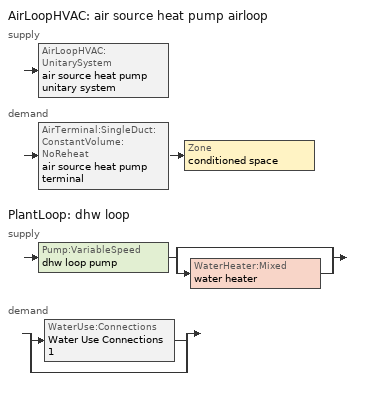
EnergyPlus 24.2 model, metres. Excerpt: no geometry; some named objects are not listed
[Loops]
AirLoopHVAC 'air source heat pump airloop'
 supply: AirLoopHVAC:UnitarySystem 'air source heat pump unitary system'
 demand: AirTerminal:SingleDuct:ConstantVolume:NoReheat 'air source heat pump terminal' > Zone 'conditioned space'
PlantLoop 'dhw loop'
 supply: Pump:VariableSpeed 'dhw loop pump' > split
  | bypass
  | WaterHeater:Mixed 'water heater'
 demand: split
  | WaterUse:Connections 'Water Use Connections 1'
  | bypass
[ZoneControl:Thermostat]
conditioned space Thermostat: Zone or ZoneList=conditioned space; Control Type Schedule=conditioned space Thermostat Schedule; Control 1=conditioned space temperature setpoint; Temperature Difference Between Cutout And Setpoint {deltaC}=0
[ThermostatSetpoint:DualSetpoint]
conditioned space temperature setpoint: Heating Setpoint Temperature Schedule=heating setpoint; Cooling Setpoint Temperature Schedule=cooling setpoint
[AirLoopHVAC:UnitarySystem] Control Type=Load; Controlling Zone or Thermostat Location=conditioned space; Dehumidification Control Type=None; Availability Schedule=Always On Discrete; Fan Placement=BlowThrough; DX Heating Coil Sizing Ratio=1; Use DOAS DX Cooling Coil=No; Minimum Supply Air Temperature {C}=2; Latent Load Control=SensibleOnlyLoadControl; Heating Supply Air Flow Rate Method=SupplyAirFlowRate; No Load Supply Air Flow Rate Method=SupplyAirFlowRate; No Load Supply Air Flow Rate {m3/s}=0; No Load Supply Air Flow Rate Control Set To Low Speed=Yes; Maximum Supply Air Temperature {C}=48.8889; Maximum Outdoor Dry-Bulb Temperature for Supplemental Heater Operation {C}=21; Ancillary On-Cycle Electric Power {W}=0; Ancillary Off-Cycle Electric Power {W}=0
Name | Supply Fan | Supply Air Fan Operating Mode Schedule | Heating Coil | Cooling Supply Air Flow Rate Method | Heating Supply Air Flow Rate {m3/s} | Cooling Coil | Cooling Supply Air Flow Rate {m3/s} | Design Specification Multispeed Object
unit heater unitary system | unit heater supply fan | unit heater auto fan schedule | unit heater htg coil | None | 0.00141584
air source heat pump unitary system | air source heat pump supply fan | air source heat pump auto fan schedule | air source heat pump htg coil | SupplyAirFlowRate | 0.345466 | air source heat pump clg coil | 0.440327 | Unitary System Performance Multispeed 1
[Fan:SystemModel] Availability Schedule=Always On Discrete; Speed Control Method=Discrete; Electric Power Minimum Flow Rate Fraction=0.2; Design Pressure Rise {Pa}=500; Motor Efficiency=1; Motor In Air Stream Fraction=1; Design Electric Power Consumption {W}=Autosize; Design Power Sizing Method=PowerPerFlow; Electric Power Per Unit Flow Rate Per Unit Pressure {W/((m3/s)-Pa)}=1.66667; Fan Total Efficiency=0.7; Motor Loss Radiative Fraction=0
Name | Design Maximum Air Flow Rate {m3/s} | Electric Power Per Unit Flow Rate {W/(m3/s)} | Number of Speeds | Speed Flow Fraction 1 | Speed Electric Power Fraction 1 | Speed Flow Fraction 2 | Speed Electric Power Fraction 2 | Speed Flow Fraction 3 | Speed Electric Power Fraction 3 | Speed Flow Fraction 4 | Speed Electric Power Fraction 4
unit heater supply fan | 0.00141584 | 1e-06 | 1 | 1 | 1
air source heat pump supply fan | 0.440327 | 1059.44 | 4 | 0.62765 | 0.24726 | 0.78457 | 0.48293 | 0.86 | 0.63606 | 1 | 1
[Coil:Heating:Fuel]
unit heater htg coil: Availability Schedule=Always On Discrete; Fuel Type=OtherFuel1; Burner Efficiency=0.3; Nominal Capacity {W}=0.293071; On Cycle Parasitic Electric Load {W}=0; Off Cycle Parasitic Fuel Load {W}=0
[ZoneHVAC:Baseboard:Convective:Electric]
electric baseboard: Availability Schedule=Always On Discrete; Heating Design Capacity {W}=13330.6; Efficiency=1
[AirTerminal:SingleDuct:ConstantVolume:NoReheat]
air source heat pump terminal: Availability Schedule=Always On Discrete; Maximum Air Flow Rate {m3/s}=0.440327
[Zone equipment]
conditioned space: unit heater unitary system, electric baseboard, air source heat pump terminal
[AirLoopHVAC]
air source heat pump airloop: Design Supply Air Flow Rate {m3/s}=0.440327; Design Return Air Flow Fraction of Supply Air Flow=1
[Sizing:System]
air source heat pump airloop: Type of Load to Size On=Sensible; Design Outdoor Air Flow Rate {m3/s}=Autosize; Central Heating Maximum System Air Flow Ratio=0.3; Preheat Design Temperature {C}=7; Preheat Design Humidity Ratio {kgWater/kgDryAir}=0.008; Precool Design Temperature {C}=12.8; Precool Design Humidity Ratio {kgWater/kgDryAir}=0.008; Central Cooling Design Supply Air Temperature {C}=12.8; Central Heating Design Supply Air Temperature {C}=16.7; Type of Zone Sum to Use=NonCoincident; 100% Outdoor Air in Cooling=Yes; 100% Outdoor Air in Heating=Yes; Central Cooling Design Supply Air Humidity Ratio {kgWater/kgDryAir}=0.0085; Central Heating Design Supply Air Humidity Ratio {kgWater/kgDryAir}=0.008; Cooling Supply Air Flow Rate Method=DesignDay; Cooling Supply Air Flow Rate {m3/s}=0; Cooling Supply Air Flow Rate Per Floor Area {m3/s-m2}=0.00996765; Cooling Fraction of Autosized Cooling Supply Air Flow Rate=1; Cooling Supply Air Flow Rate Per Unit Cooling Capacity {m3/s-W}=3.94755e-05; Heating Supply Air Flow Rate Method=DesignDay; Heating Supply Air Flow Rate {m3/s}=0; Heating Supply Air Flow Rate Per Floor Area {m3/s-m2}=0.00996765; Heating Fraction of Autosized Heating Supply Air Flow Rate=1; Heating Fraction of Autosized Cooling Supply Air Flow Rate=1; Heating Supply Air Flow Rate Per Unit Heating Capacity {m3/s-W}=3.15882e-05; System Outdoor Air Method=ZoneSum; Zone Maximum Outdoor Air Fraction=1; Cooling Design Capacity Method=CoolingDesignCapacity; Cooling Design Capacity {W}=Autosize; Cooling Design Capacity Per Floor Area {W/m2}=234.7; Fraction of Autosized Cooling Design Capacity=1; Heating Design Capacity Method=HeatingDesignCapacity; Heating Design Capacity {W}=Autosize; Heating Design Capacity Per Floor Area {W/m2}=157; Fraction of Autosized Heating Design Capacity=1; Central Cooling Capacity Control Method=OnOff; Occupant Diversity=Autosize
[AvailabilityManager:Scheduled]
air source heat pump airloop Availability Manager: Schedule=Always On Discrete
[Coil:Heating:DX:MultiSpeed]
air source heat pump htg coil: Availability Schedule=Always On Discrete; Minimum Outdoor Dry-Bulb Temperature for Compressor Operation {C}=-17.7778; Crankcase Heater Capacity {W}=50; Maximum Outdoor Dry-Bulb Temperature for Crankcase Heater Operation {C}=10; Defrost Energy Input Ratio Function of Temperature Curve=Defrosteir; Maximum Outdoor Dry-Bulb Temperature for Defrost Operation {C}=4.44444; Defrost Strategy=ReverseCycle; Defrost Control=Timed; Defrost Time Period Fraction=0.058333; Resistive Defrost Heater Capacity {W}=AutoSize; Apply Part Load Fraction to Speeds Greater than 1=No; Fuel Type=Electricity; Region number for Calculating HSPF=4; Number of Speeds=2; Speed Gross Rated Heating Capacity 1 {W}=5828.32; Speed Gross Rated Heating COP 1 {W/W}=3.55834; Speed Rated Air Flow Rate 1 {m3/s}=0.31005; Speed Rated Supply Air Fan Power Per Volume Flow Rate 2017 1 {W/(m3/s)}=773.3; Speed Rated Supply Air Fan Power Per Volume Flow Rate 2023 1 {W/(m3/s)}=934.4; Speed Heating Capacity Function of Temperature Curve Name 1=Heat-CAP-fT1; Speed Heating Capacity Function of Flow Fraction Curve Name 1=Heat-CAP-fFF1; Speed Energy Input Ratio Function of Temperature Curve Name 1=Heat-EIR-fT1; Speed Energy Input Ratio Function of Flow Fraction Curve Name 1=Heat-EIR-fFF1; Speed Part Load Fraction Correlation Curve Name 1=Heat-PLF-fPLR1; Speed Rated Waste Heat Fraction of Power Input 1=0.2; Speed Waste Heat Function of Temperature Curve Name 1=ConstantBiquadratic 1; Speed Gross Rated Heating Capacity 2 {W}=8052.18; Speed Gross Rated Heating COP 2 {W/W}=3.09575; Speed Rated Air Flow Rate 2 {m3/s}=0.387563; Speed Rated Supply Air Fan Power Per Volume Flow Rate 2017 2 {W/(m3/s)}=773.3; Speed Rated Supply Air Fan Power Per Volume Flow Rate 2023 2 {W/(m3/s)}=934.4; Speed Heating Capacity Function of Temperature Curve Name 2=Heat-CAP-fT2; Speed Heating Capacity Function of Flow Fraction Curve Name 2=Heat-CAP-fFF2; Speed Energy Input Ratio Function of Temperature Curve Name 2=Heat-EIR-fT2; Speed Energy Input Ratio Function of Flow Fraction Curve Name 2=Heat-EIR-fFF2; Speed Part Load Fraction Correlation Curve Name 2=Heat-PLF-fPLR2; Speed Rated Waste Heat Fraction of Power Input 2=0.2; Speed Waste Heat Function of Temperature Curve Name 2=ConstantBiquadratic 1
[Coil:Cooling:DX:MultiSpeed]
air source heat pump clg coil: Availability Schedule=Always On Discrete; Condenser Type=AirCooled; Minimum Outdoor Dry-Bulb Temperature for Compressor Operation {C}=-25; Apply Part Load Fraction to Speeds Greater than 1=No; Apply Latent Degradation to Speeds Greater than 1=No; Crankcase Heater Capacity {W}=50; Maximum Outdoor Dry-Bulb Temperature for Crankcase Heater Operation {C}=10; Basin Heater Capacity {W/K}=0; Basin Heater Setpoint Temperature {C}=2; Fuel Type=Electricity; Number of Speeds=2; Speed Gross Rated Total Cooling Capacity 1 {W}=5991.68; Speed Gross Rated Sensible Heat Ratio 1=0.816259; Speed Gross Rated Cooling COP 1 {W/W}=4.57365; Speed Rated Air Flow Rate 1 {m3/s}=0.325639; Speed Rated Evaporator Fan Power Per Volume Flow Rate 2017 1 {W/(m3/s)}=773.3; Speed Rated Evaporator Fan Power Per Volume Flow Rate 2023 1 {W/(m3/s)}=934.4; Speed Total Cooling Capacity Function of Temperature Curve Name 1=Cool-CAP-fT1; Speed Total Cooling Capacity Function of Flow Fraction Curve Name 1=Cool-CAP-fFF1; Speed Energy Input Ratio Function of Temperature Curve Name 1=Cool-EIR-fT1; Speed Energy Input Ratio Function of Flow Fraction Curve Name 1=Cool-EIR-fFF1; Speed Part Load Fraction Correlation Curve Name 1=Cool-PLF-fPLR1; Speed Nominal Time for Condensate Removal to Begin 1 {s}=1000; Speed Ratio of Initial Moisture Evaporation Rate and Steady State Latent Capacity 1=1.5; Speed Maximum Cycling Rate 1 {cycles/hr}=3; Speed Latent Capacity Time Constant 1 {s}=45; Speed Rated Waste Heat Fraction of Power Input 1=0.2; Speed Waste Heat Function of Temperature Curve Name 1=ConstantBiquadratic; Speed Evaporative Condenser Effectiveness 1=0.9; Speed Evaporative Condenser Air Flow Rate 1 {m3/s}=AutoSize; Speed Rated Evaporative Condenser Pump Power Consumption 1 {W}=AutoSize; Speed Gross Rated Total Cooling Capacity 2 {W}=8337.85; Speed Gross Rated Sensible Heat Ratio 2=0.743656; Speed Gross Rated Cooling COP 2 {W/W}=4.16202; Speed Rated Air Flow Rate 2 {m3/s}=0.37865; Speed Rated Evaporator Fan Power Per Volume Flow Rate 2017 2 {W/(m3/s)}=773.3; Speed Rated Evaporator Fan Power Per Volume Flow Rate 2023 2 {W/(m3/s)}=934.4; Speed Total Cooling Capacity Function of Temperature Curve Name 2=Cool-CAP-fT2; Speed Total Cooling Capacity Function of Flow Fraction Curve Name 2=Cool-CAP-fFF2; Speed Energy Input Ratio Function of Temperature Curve Name 2=Cool-EIR-fT2; Speed Energy Input Ratio Function of Flow Fraction Curve Name 2=Cool-EIR-fFF2; Speed Part Load Fraction Correlation Curve Name 2=Cool-PLF-fPLR2; Speed Nominal Time for Condensate Removal to Begin 2 {s}=1000; Speed Ratio of Initial Moisture Evaporation Rate and Steady State Latent Capacity 2=1.5; Speed Maximum Cycling Rate 2 {cycles/hr}=3; Speed Latent Capacity Time Constant 2 {s}=45; Speed Rated Waste Heat Fraction of Power Input 2=0.2; Speed Waste Heat Function of Temperature Curve Name 2=ConstantBiquadratic; Speed Evaporative Condenser Effectiveness 2=0.9; Speed Evaporative Condenser Air Flow Rate 2 {m3/s}=AutoSize; Speed Rated Evaporative Condenser Pump Power Consumption 2 {W}=AutoSize
[UnitarySystemPerformance:Multispeed]
Unitary System Performance Multispeed 1: Number of Speeds for Heating=2; Number of Speeds for Cooling=2; Single Mode Operation=No; No Load Supply Air Flow Rate Ratio=1; Heating Speed Supply Air Flow Ratio 1=0.8; Cooling Speed Supply Air Flow Ratio 1=0.86; Heating Speed Supply Air Flow Ratio 2=1; Cooling Speed Supply Air Flow Ratio 2=1
[PlantLoop]
dhw loop: Fluid Type=Water; Plant Equipment Operation Scheme=dhw loop Operation Schemes; Maximum Loop Temperature {C}=100; Minimum Loop Temperature {C}=0; Maximum Loop Flow Rate {m3/s}=0.01; Minimum Loop Flow Rate {m3/s}=0; Plant Loop Volume {m3}=0.003; Load Distribution Scheme=Optimal; Plant Loop Demand Calculation Scheme=SingleSetpoint; Common Pipe Simulation=None
[Sizing:Plant]
dhw loop: Loop Type=Heating; Design Loop Exit Temperature {C}=56; Loop Design Temperature Difference {deltaC}=5.55556; Sizing Option=NonCoincident; Zone Timesteps in Averaging Window=1; Coincident Sizing Factor Mode=None
[Pump:VariableSpeed]
dhw loop pump: Design Maximum Flow Rate {m3/s}=0.01; Design Pump Head {Pa}=1; Design Power Consumption {W}=0; Motor Efficiency=0.85; Fraction of Motor Inefficiencies to Fluid Stream=0; Coefficient 1 of the Part Load Performance Curve=0; Coefficient 2 of the Part Load Performance Curve=1; Coefficient 3 of the Part Load Performance Curve=0; Coefficient 4 of the Part Load Performance Curve=0; Design Minimum Flow Rate {m3/s}=0; Pump Control Type=Intermittent; Skin Loss Radiative Fraction=0.5; Design Power Sizing Method=PowerPerFlowPerPressure; Design Electric Power per Unit Flow Rate {W/(m3/s)}=348701.1; Design Shaft Power per Unit Flow Rate per Unit Head {W/((m3/s)-Pa)}=1.28205; Design Minimum Flow Rate Fraction=0
[WaterHeater:Mixed]
water heater: Tank Volume {m3}=0.170344; Setpoint Temperature Schedule=water heater setpoint; Deadband Temperature Difference {deltaC}=2; Maximum Temperature Limit {C}=99; Heater Control Type=Cycle; Heater Maximum Capacity {W}=5500.06; Heater Minimum Capacity {W}=0; Heater Ignition Minimum Flow Rate {m3/s}=0; Heater Ignition Delay {s}=0; Heater Fuel Type=Electricity; Heater Thermal Efficiency=1; Off Cycle Parasitic Fuel Consumption Rate {W}=0; Off Cycle Parasitic Fuel Type=Electricity; Off Cycle Parasitic Heat Fraction to Tank=0; On Cycle Parasitic Fuel Consumption Rate {W}=0; On Cycle Parasitic Fuel Type=Electricity; On Cycle Parasitic Heat Fraction to Tank=0; Ambient Temperature Indicator=Zone; Ambient Temperature Zone=conditioned space; Off Cycle Loss Coefficient to Ambient Temperature {W/K}=2.93714; Off Cycle Loss Fraction to Zone=1; On Cycle Loss Coefficient to Ambient Temperature {W/K}=2.93714; On Cycle Loss Fraction to Zone=1; Use Side Effectiveness=1; Source Side Effectiveness=1; Use Side Design Flow Rate {m3/s}=Autosize; Source Side Design Flow Rate {m3/s}=Autosize; Indirect Water Heating Recovery Time {hr}=1.5; Source Side Flow Control Mode=IndirectHeatPrimarySetpoint
[WaterHeater:Sizing]
water heater: Design Mode=PeakDraw; Time Storage Can Meet Peak Draw {hr}=0.538503; Time for Tank Recovery {hr}=0; Nominal Tank Volume for Autosizing Plant Connections {m3}=1
[SetpointManager:Scheduled]
Setpoint Manager Scheduled 1: Control Variable=Temperature; Schedule=dhw temp
[WaterUse:Connections]
Water Use Connections 1: Drain Water Heat Exchanger Type=None; Drain Water Heat Exchanger Destination=Plant; Water Use Equipment Name 1=dhw fixtures; Water Use Equipment Name 2=dhw distribution waste; Water Use Equipment Name 3=clothes washer; Water Use Equipment Name 4=dishwasher
[WaterUse:Equipment]
Name | Peak Flow Rate {m3/s} | Flow Rate Fraction Schedule | Target Temperature Schedule
dhw fixtures | 4.42001e-06 | dhw fixtures schedule | mixed water temperature schedule
dhw distribution waste | 1.33996e-06 | dhw fixtures schedule | mixed water temperature schedule
clothes washer | 9.69919e-07 | clothes washer schedule
dishwasher | 2.90872e-07 | dishwasher schedule
[PlantEquipmentOperationSchemes]
dhw loop Operation Schemes: Control Scheme Object Type 1=PlantEquipmentOperation:HeatingLoad; Control Scheme Name 1=dhw loop Heating Operation Scheme; Control Scheme Schedule Name 1=Always On Discrete
[PlantEquipmentOperation:HeatingLoad]
dhw loop Heating Operation Scheme: Load Range Lower Limit 1 {W}=0; Load Range Upper Limit 1 {W}=1000000000; Range Equipment List Name 1=dhw loop Heating Equipment List
[PlantEquipmentList]
dhw loop Heating Equipment List: WaterHeater:Mixed, water heater
[EnergyManagementSystem:GlobalVariable]
air_source_heat_pump_airloop_Fan_RTF
infil_program_Qfan
infil_program_Qinf
natural_vent_program_Qnv
natural_vent_program_Qwhf
[EnergyManagementSystem:InternalVariable]
air_source_heat_pump_airloop_max_sup_fan_mfr: Internal Data Index Key=air source heat pump supply fan; Internal Data Type=Fan Maximum Mass Flow Rate
[EnergyManagementSystem:Sensor]
Name | Output:Variable or Output:Meter Index Key | Output:Variable or Output:Meter
airflow_gain | infil flow | Infiltration Sensible Heat Gain Energy
airflow_gain_1 | natural vent flow | Infiltration Sensible Heat Gain Energy
airflow_gain_2 | whole house fan flow | Infiltration Sensible Heat Gain Energy
airflow_loss | infil flow | Infiltration Sensible Heat Loss Energy
airflow_loss_1 | natural vent flow | Infiltration Sensible Heat Loss Energy
airflow_loss_2 | whole house fan flow | Infiltration Sensible Heat Loss Energy
air_source_heat_pump_airloop_Fan_RTF_s | air source heat pump supply fan | Fan Runtime Fraction Speed 1
air_source_heat_pump_airloop_Fan_RTF_s_1 | air source heat pump supply fan | Fan Runtime Fraction Speed 2
air_source_heat_pump_airloop_Fan_RTF_s_2 | air source heat pump supply fan | Fan Runtime Fraction Speed 3
air_source_heat_pump_airloop_Fan_RTF_s_3 | air source heat pump supply fan | Fan Runtime Fraction Speed 4
air_source_heat_pump_clg_coil_s | air source heat pump clg coil | Cooling Coil Total Cooling Energy
air_source_heat_pump_htg_coil_s | air source heat pump htg coil | Heating Coil Heating Energy
air_source_heat_pump_supply_fan_s | air source heat pump supply fan | Fan Electricity Energy
clg_load_cond |  | Cooling:EnergyTransfer:Zone:CONDITIONED SPACE
clg_sp_s; clg_sp_s_1 | cooling setpoint | Schedule Value
clothes_dryer_exhaust_0_sch_s | clothes dryer exhaust 0 schedule | Schedule Value
conditioned_space_clg_unmet_s | conditioned space | Zone Cooling Setpoint Not Met Time
conditioned_space_htg_unmet_s | conditioned space | Zone Heating Setpoint Not Met Time
cool_season | cooling season schedule | Schedule Value
dhw_loss | water heater | Water Heater Heat Loss Energy
dhw_rtf | water heater | Water Heater Runtime Fraction
fridge_tin_s; tin_s; tin_s_1 | conditioned space | Zone Mean Air Temperature
htg_load_cond |  | Heating:EnergyTransfer:Zone:CONDITIONED SPACE
htg_sp_s; htg_sp_s_1 | heating setpoint | Schedule Value
ig_ee_conv | clothes dryer | Electric Equipment Convective Heating Energy
ig_ee_conv_1 | clothes washer | Electric Equipment Convective Heating Energy
ig_ee_conv_2 | cooking range | Electric Equipment Convective Heating Energy
ig_ee_conv_3 | dishwasher | Electric Equipment Convective Heating Energy
ig_ee_conv_4 | fridge | Electric Equipment Convective Heating Energy
ig_ee_conv_5 | misc plug loads | Electric Equipment Convective Heating Energy
ig_ee_conv_6 | whole house fan | Electric Equipment Convective Heating Energy
ig_ee_rad | clothes dryer | Electric Equipment Radiant Heating Energy
ig_ee_rad_1 | clothes washer | Electric Equipment Radiant Heating Energy
ig_ee_rad_2 | cooking range | Electric Equipment Radiant Heating Energy
ig_ee_rad_3 | dishwasher | Electric Equipment Radiant Heating Energy
ig_ee_rad_4 | fridge | Electric Equipment Radiant Heating Energy
ig_ee_rad_5 | misc plug loads | Electric Equipment Radiant Heating Energy
ig_ee_rad_6 | whole house fan | Electric Equipment Radiant Heating Energy
ig_lgt_conv | interior lighting | Lights Convective Heating Energy
ig_lgt_rad | interior lighting | Lights Radiant Heating Energy
ig_lgt_vis | interior lighting | Lights Visible Radiation Heating Energy
ig_oe_conv | clothes dryer 1 | Other Equipment Convective Heating Energy
ig_oe_conv_1 | cooking range 1 | Other Equipment Convective Heating Energy
ig_oe_conv_2 | general water use latent | Other Equipment Convective Heating Energy
ig_oe_conv_3 | general water use sensible | Other Equipment Convective Heating Energy
ig_oe_conv_4 | water heater energy adjustment1 | Other Equipment Convective Heating Energy
ig_oe_rad | clothes dryer 1 | Other Equipment Radiant Heating Energy
ig_oe_rad_1 | cooking range 1 | Other Equipment Radiant Heating Energy
ig_oe_rad_2 | general water use latent | Other Equipment Radiant Heating Energy
ig_oe_rad_3 | general water use sensible | Other Equipment Radiant Heating Energy
ig_oe_rad_4 | water heater energy adjustment1 | Other Equipment Radiant Heating Energy
ig_ppl_conv | occupants | People Convective Heating Energy
ig_ppl_rad | occupants | People Radiant Heating Energy
im_conv | furniture mass conditioned space 1 | Surface Inside Face Convection Heat Gain Energy
im_conv_1 | partition wall mass | Surface Inside Face Convection Heat Gain Energy
im_ig | furniture mass conditioned space 1 | Surface Inside Face Internal Gains Radiation Heat Gain Energy
im_ig_1 | partition wall mass | Surface Inside Face Internal Gains Radiation Heat Gain Energy
im_lgt | furniture mass conditioned space 1 | Surface Inside Face Lights Radiation Heat Gain Energy
im_lgt_1 | partition wall mass | Surface Inside Face Lights Radiation Heat Gain Energy
im_sol | furniture mass conditioned space 1 | Surface Inside Face Solar Radiation Heat Gain Energy
im_sol_1 | partition wall mass | Surface Inside Face Solar Radiation Heat Gain Energy
im_surf | furniture mass conditioned space 1 | Surface Inside Face Net Surface Thermal Radiation Heat Gain Energy
im_surf_1 | partition wall mass | Surface Inside Face Net Surface Thermal Radiation Heat Gain Energy
mech_vent_bath_fan_0_sch_s | mech vent bath fan 0 schedule | Schedule Value
mech_vent_bath_fan_1_sch_s | mech vent bath fan 1 schedule | Schedule Value
mech_vent_range_fan_0_sch_s | mech vent range fan 0 schedule | Schedule Value
mv_conv | mech vent bath fan 0 | Electric Equipment Convective Heating Energy
mv_conv_1 | mech vent bath fan 1 | Electric Equipment Convective Heating Energy
mv_conv_2 | mech vent house fan | Electric Equipment Convective Heating Energy
mv_conv_3 | mech vent house fan cfis | Electric Equipment Convective Heating Energy
mv_conv_4 | mech vent range fan 0 | Electric Equipment Convective Heating Energy
mv_conv_5 | mech vent house fan latent load | Other Equipment Convective Heating Energy
mv_conv_6 | mech vent house fan sensible load | Other Equipment Convective Heating Energy
mv_rad | mech vent bath fan 0 | Electric Equipment Radiant Heating Energy
mv_rad_1 | mech vent bath fan 1 | Electric Equipment Radiant Heating Energy
mv_rad_2 | mech vent house fan | Electric Equipment Radiant Heating Energy
mv_rad_3 | mech vent house fan cfis | Electric Equipment Radiant Heating Energy
mv_rad_4 | mech vent range fan 0 | Electric Equipment Radiant Heating Energy
mv_rad_5 | mech vent house fan latent load | Other Equipment Radiant Heating Energy
mv_rad_6 | mech vent house fan sensible load | Other Equipment Radiant Heating Energy
natural_vent_s | natural vent schedule | Schedule Value
out_pb_s |  | Site Outdoor Air Barometric Pressure
out_wt_s |  | Site Outdoor Air Humidity Ratio
site_vw_s |  | Site Wind Speed
ss_back_out | Window1 | Surface Window Shortwave from Zone Back Out Window Heat Transfer Rate
ss_back_out_1 | Window10 | Surface Window Shortwave from Zone Back Out Window Heat Transfer Rate
ss_back_out_10 | Window4 | Surface Window Shortwave from Zone Back Out Window Heat Transfer Rate
ss_back_out_11 | Window5 | Surface Window Shortwave from Zone Back Out Window Heat Transfer Rate
ss_back_out_12 | Window6 | Surface Window Shortwave from Zone Back Out Window Heat Transfer Rate
ss_back_out_13 | Window7 | Surface Window Shortwave from Zone Back Out Window Heat Transfer Rate
ss_back_out_14 | Window8 | Surface Window Shortwave from Zone Back Out Window Heat Transfer Rate
ss_back_out_15 | Window9 | Surface Window Shortwave from Zone Back Out Window Heat Transfer Rate
ss_back_out_2 | Window11 | Surface Window Shortwave from Zone Back Out Window Heat Transfer Rate
ss_back_out_3 | Window12 | Surface Window Shortwave from Zone Back Out Window Heat Transfer Rate
ss_back_out_4 | Window13 | Surface Window Shortwave from Zone Back Out Window Heat Transfer Rate
ss_back_out_5 | Window14 | Surface Window Shortwave from Zone Back Out Window Heat Transfer Rate
ss_back_out_6 | Window15 | Surface Window Shortwave from Zone Back Out Window Heat Transfer Rate
ss_back_out_7 | Window16 | Surface Window Shortwave from Zone Back Out Window Heat Transfer Rate
ss_back_out_8 | Window18 | Surface Window Shortwave from Zone Back Out Window Heat Transfer Rate
ss_back_out_9 | Window2 | Surface Window Shortwave from Zone Back Out Window Heat Transfer Rate
ss_conv | Door1 | Surface Inside Face Convection Heat Gain Energy
ss_conv_1 | Door2 | Surface Inside Face Convection Heat Gain Energy
ss_conv_10 | Window18 | Surface Inside Face Convection Heat Gain Energy
ss_conv_11 | Window2 | Surface Inside Face Convection Heat Gain Energy
ss_conv_12 | Window4 | Surface Inside Face Convection Heat Gain Energy
ss_conv_13 | Window5 | Surface Inside Face Convection Heat Gain Energy
ss_conv_14 | Window6 | Surface Inside Face Convection Heat Gain Energy
ss_conv_15 | Window7 | Surface Inside Face Convection Heat Gain Energy
ss_conv_16 | Window8 | Surface Inside Face Convection Heat Gain Energy
ss_conv_17 | Window9 | Surface Inside Face Convection Heat Gain Energy
ss_conv_2 | Window1 | Surface Inside Face Convection Heat Gain Energy
ss_conv_3 | Window10 | Surface Inside Face Convection Heat Gain Energy
ss_conv_4 | Window11 | Surface Inside Face Convection Heat Gain Energy
ss_conv_5 | Window12 | Surface Inside Face Convection Heat Gain Energy
ss_conv_6 | Window13 | Surface Inside Face Convection Heat Gain Energy
ss_conv_7 | Window14 | Surface Inside Face Convection Heat Gain Energy
ss_conv_8 | Window15 | Surface Inside Face Convection Heat Gain Energy
ss_conv_9 | Window16 | Surface Inside Face Convection Heat Gain Energy
ss_ig | Door1 | Surface Inside Face Internal Gains Radiation Heat Gain Energy
ss_ig_1 | Door2 | Surface Inside Face Internal Gains Radiation Heat Gain Energy
ss_ig_10 | Window18 | Surface Inside Face Internal Gains Radiation Heat Gain Energy
ss_ig_11 | Window2 | Surface Inside Face Internal Gains Radiation Heat Gain Energy
ss_ig_12 | Window4 | Surface Inside Face Internal Gains Radiation Heat Gain Energy
ss_ig_13 | Window5 | Surface Inside Face Internal Gains Radiation Heat Gain Energy
ss_ig_14 | Window6 | Surface Inside Face Internal Gains Radiation Heat Gain Energy
ss_ig_15 | Window7 | Surface Inside Face Internal Gains Radiation Heat Gain Energy
ss_ig_16 | Window8 | Surface Inside Face Internal Gains Radiation Heat Gain Energy
ss_ig_17 | Window9 | Surface Inside Face Internal Gains Radiation Heat Gain Energy
ss_ig_2 | Window1 | Surface Inside Face Internal Gains Radiation Heat Gain Energy
ss_ig_3 | Window10 | Surface Inside Face Internal Gains Radiation Heat Gain Energy
ss_ig_4 | Window11 | Surface Inside Face Internal Gains Radiation Heat Gain Energy
ss_ig_5 | Window12 | Surface Inside Face Internal Gains Radiation Heat Gain Energy
ss_ig_6 | Window13 | Surface Inside Face Internal Gains Radiation Heat Gain Energy
ss_ig_7 | Window14 | Surface Inside Face Internal Gains Radiation Heat Gain Energy
ss_ig_8 | Window15 | Surface Inside Face Internal Gains Radiation Heat Gain Energy
ss_ig_9 | Window16 | Surface Inside Face Internal Gains Radiation Heat Gain Energy
ss_lgt | Door1 | Surface Inside Face Lights Radiation Heat Gain Energy
ss_lgt_1 | Door2 | Surface Inside Face Lights Radiation Heat Gain Energy
ss_sol | Door1 | Surface Inside Face Solar Radiation Heat Gain Energy
ss_sol_1 | Door2 | Surface Inside Face Solar Radiation Heat Gain Energy
ss_surf | Door1 | Surface Inside Face Net Surface Thermal Radiation Heat Gain Energy
ss_surf_1 | Door2 | Surface Inside Face Net Surface Thermal Radiation Heat Gain Energy
ss_surf_10 | Window18 | Surface Inside Face Net Surface Thermal Radiation Heat Gain Energy
ss_surf_11 | Window2 | Surface Inside Face Net Surface Thermal Radiation Heat Gain Energy
ss_surf_12 | Window4 | Surface Inside Face Net Surface Thermal Radiation Heat Gain Energy
ss_surf_13 | Window5 | Surface Inside Face Net Surface Thermal Radiation Heat Gain Energy
ss_surf_14 | Window6 | Surface Inside Face Net Surface Thermal Radiation Heat Gain Energy
ss_surf_15 | Window7 | Surface Inside Face Net Surface Thermal Radiation Heat Gain Energy
ss_surf_16 | Window8 | Surface Inside Face Net Surface Thermal Radiation Heat Gain Energy
ss_surf_17 | Window9 | Surface Inside Face Net Surface Thermal Radiation Heat Gain Energy
ss_surf_2 | Window1 | Surface Inside Face Net Surface Thermal Radiation Heat Gain Energy
ss_surf_3 | Window10 | Surface Inside Face Net Surface Thermal Radiation Heat Gain Energy
ss_surf_4 | Window11 | Surface Inside Face Net Surface Thermal Radiation Heat Gain Energy
ss_surf_5 | Window12 | Surface Inside Face Net Surface Thermal Radiation Heat Gain Energy
ss_surf_6 | Window13 | Surface Inside Face Net Surface Thermal Radiation Heat Gain Energy
ss_surf_7 | Window14 | Surface Inside Face Net Surface Thermal Radiation Heat Gain Energy
ss_surf_8 | Window15 | Surface Inside Face Net Surface Thermal Radiation Heat Gain Energy
ss_surf_9 | Window16 | Surface Inside Face Net Surface Thermal Radiation Heat Gain Energy
ss_trans_in | Window1 | Surface Window Transmitted Solar Radiation Rate
ss_trans_in_1 | Window10 | Surface Window Transmitted Solar Radiation Rate
ss_trans_in_10 | Window4 | Surface Window Transmitted Solar Radiation Rate
ss_trans_in_11 | Window5 | Surface Window Transmitted Solar Radiation Rate
ss_trans_in_12 | Window6 | Surface Window Transmitted Solar Radiation Rate
ss_trans_in_13 | Window7 | Surface Window Transmitted Solar Radiation Rate
ss_trans_in_14 | Window8 | Surface Window Transmitted Solar Radiation Rate
ss_trans_in_15 | Window9 | Surface Window Transmitted Solar Radiation Rate
ss_trans_in_2 | Window11 | Surface Window Transmitted Solar Radiation Rate
ss_trans_in_3 | Window12 | Surface Window Transmitted Solar Radiation Rate
ss_trans_in_4 | Window13 | Surface Window Transmitted Solar Radiation Rate
ss_trans_in_5 | Window14 | Surface Window Transmitted Solar Radiation Rate
ss_trans_in_6 | Window15 | Surface Window Transmitted Solar Radiation Rate
ss_trans_in_7 | Window16 | Surface Window Transmitted Solar Radiation Rate
ss_trans_in_8 | Window18 | Surface Window Transmitted Solar Radiation Rate
ss_trans_in_9 | Window2 | Surface Window Transmitted Solar Radiation Rate
ss_trans_out | Window1 | Surface Inside Face Initial Transmitted Diffuse Transmitted Out Window Solar Radiation Rate
ss_trans_out_1 | Window10 | Surface Inside Face Initial Transmitted Diffuse Transmitted Out Window Solar Radiation Rate
ss_trans_out_10 | Window4 | Surface Inside Face Initial Transmitted Diffuse Transmitted Out Window Solar Radiation Rate
ss_trans_out_11 | Window5 | Surface Inside Face Initial Transmitted Diffuse Transmitted Out Window Solar Radiation Rate
ss_trans_out_12 | Window6 | Surface Inside Face Initial Transmitted Diffuse Transmitted Out Window Solar Radiation Rate
ss_trans_out_13 | Window7 | Surface Inside Face Initial Transmitted Diffuse Transmitted Out Window Solar Radiation Rate
ss_trans_out_14 | Window8 | Surface Inside Face Initial Transmitted Diffuse Transmitted Out Window Solar Radiation Rate
ss_trans_out_15 | Window9 | Surface Inside Face Initial Transmitted Diffuse Transmitted Out Window Solar Radiation Rate
ss_trans_out_2 | Window11 | Surface Inside Face Initial Transmitted Diffuse Transmitted Out Window Solar Radiation Rate
ss_trans_out_3 | Window12 | Surface Inside Face Initial Transmitted Diffuse Transmitted Out Window Solar Radiation Rate
ss_trans_out_4 | Window13 | Surface Inside Face Initial Transmitted Diffuse Transmitted Out Window Solar Radiation Rate
ss_trans_out_5 | Window14 | Surface Inside Face Initial Transmitted Diffuse Transmitted Out Window Solar Radiation Rate
ss_trans_out_6 | Window15 | Surface Inside Face Initial Transmitted Diffuse Transmitted Out Window Solar Radiation Rate
ss_trans_out_7 | Window16 | Surface Inside Face Initial Transmitted Diffuse Transmitted Out Window Solar Radiation Rate
ss_trans_out_8 | Window18 | Surface Inside Face Initial Transmitted Diffuse Transmitted Out Window Solar Radiation Rate
ss_trans_out_9 | Window2 | Surface Inside Face Initial Transmitted Diffuse Transmitted Out Window Solar Radiation Rate
s_conv | Floor1 | Surface Inside Face Convection Heat Gain Energy
s_conv_1 | Floor2 | Surface Inside Face Convection Heat Gain Energy
s_conv_10 | RimJoist2:0 | Surface Inside Face Convection Heat Gain Energy
s_conv_11 | RimJoist2:180 | Surface Inside Face Convection Heat Gain Energy
s_conv_12 | RimJoist2:270 | Surface Inside Face Convection Heat Gain Energy
s_conv_13 | RimJoist2:90 | Surface Inside Face Convection Heat Gain Energy
s_conv_14 | Roof1:0 | Surface Inside Face Convection Heat Gain Energy
s_conv_15 | Roof1:180 | Surface Inside Face Convection Heat Gain Energy
s_conv_16 | Roof1:270 | Surface Inside Face Convection Heat Gain Energy
s_conv_17 | Roof1:90 | Surface Inside Face Convection Heat Gain Energy
s_conv_18 | Roof2:0 | Surface Inside Face Convection Heat Gain Energy
s_conv_19 | Roof2:180 | Surface Inside Face Convection Heat Gain Energy
s_conv_2 | Floor3 | Surface Inside Face Convection Heat Gain Energy
s_conv_20 | Roof2:270 | Surface Inside Face Convection Heat Gain Energy
s_conv_21 | Roof2:90 | Surface Inside Face Convection Heat Gain Energy
s_conv_22 | Slab1 | Surface Inside Face Convection Heat Gain Energy
s_conv_23 | Wall1:0 | Surface Inside Face Convection Heat Gain Energy
s_conv_24 | Wall1:180 | Surface Inside Face Convection Heat Gain Energy
s_conv_25 | Wall1:270 | Surface Inside Face Convection Heat Gain Energy
s_conv_26 | Wall1:90 | Surface Inside Face Convection Heat Gain Energy
s_conv_27 | Wall2:0 | Surface Inside Face Convection Heat Gain Energy
s_conv_28 | Wall2:180 | Surface Inside Face Convection Heat Gain Energy
s_conv_29 | Wall2:270 | Surface Inside Face Convection Heat Gain Energy
s_conv_3 | FoundationWall1 | Surface Inside Face Convection Heat Gain Energy
s_conv_30 | Wall2:90 | Surface Inside Face Convection Heat Gain Energy
s_conv_31 | Wall3:0 | Surface Inside Face Convection Heat Gain Energy
s_conv_32 | Wall3:180 | Surface Inside Face Convection Heat Gain Energy
s_conv_33 | Wall3:270 | Surface Inside Face Convection Heat Gain Energy
s_conv_34 | Wall3:90 | Surface Inside Face Convection Heat Gain Energy
s_conv_35 | Wall4:0 | Surface Inside Face Convection Heat Gain Energy
s_conv_36 | Wall4:180 | Surface Inside Face Convection Heat Gain Energy
s_conv_37 | Wall4:270 | Surface Inside Face Convection Heat Gain Energy
s_conv_38 | Wall4:90 | Surface Inside Face Convection Heat Gain Energy
s_conv_39 | Wall5:0 | Surface Inside Face Convection Heat Gain Energy
s_conv_4 | inferred conditioned ceiling | Surface Inside Face Convection Heat Gain Energy
s_conv_40 | Wall5:180 | Surface Inside Face Convection Heat Gain Energy
s_conv_41 | Wall5:270 | Surface Inside Face Convection Heat Gain Energy
s_conv_42 | Wall5:90 | Surface Inside Face Convection Heat Gain Energy
s_conv_43 | Wall6:0 | Surface Inside Face Convection Heat Gain Energy
s_conv_44 | Wall6:180 | Surface Inside Face Convection Heat Gain Energy
s_conv_45 | Wall6:270 | Surface Inside Face Convection Heat Gain Energy
s_conv_46 | Wall6:90 | Surface Inside Face Convection Heat Gain Energy
s_conv_47 | Wall7:0 | Surface Inside Face Convection Heat Gain Energy
s_conv_48 | Wall7:180 | Surface Inside Face Convection Heat Gain Energy
s_conv_49 | Wall7:270 | Surface Inside Face Convection Heat Gain Energy
s_conv_5 | inferred conditioned floor | Surface Inside Face Convection Heat Gain Energy
s_conv_50 | Wall7:90 | Surface Inside Face Convection Heat Gain Energy
s_conv_6 | RimJoist1:0 | Surface Inside Face Convection Heat Gain Energy
s_conv_7 | RimJoist1:180 | Surface Inside Face Convection Heat Gain Energy
s_conv_8 | RimJoist1:270 | Surface Inside Face Convection Heat Gain Energy
s_conv_9 | RimJoist1:90 | Surface Inside Face Convection Heat Gain Energy
s_ig | Floor1 | Surface Inside Face Internal Gains Radiation Heat Gain Energy
s_ig_1 | Floor2 | Surface Inside Face Internal Gains Radiation Heat Gain Energy
s_ig_10 | RimJoist2:0 | Surface Inside Face Internal Gains Radiation Heat Gain Energy
s_ig_11 | RimJoist2:180 | Surface Inside Face Internal Gains Radiation Heat Gain Energy
s_ig_12 | RimJoist2:270 | Surface Inside Face Internal Gains Radiation Heat Gain Energy
s_ig_13 | RimJoist2:90 | Surface Inside Face Internal Gains Radiation Heat Gain Energy
s_ig_14 | Roof1:0 | Surface Inside Face Internal Gains Radiation Heat Gain Energy
s_ig_15 | Roof1:180 | Surface Inside Face Internal Gains Radiation Heat Gain Energy
s_ig_16 | Roof1:270 | Surface Inside Face Internal Gains Radiation Heat Gain Energy
s_ig_17 | Roof1:90 | Surface Inside Face Internal Gains Radiation Heat Gain Energy
s_ig_18 | Roof2:0 | Surface Inside Face Internal Gains Radiation Heat Gain Energy
s_ig_19 | Roof2:180 | Surface Inside Face Internal Gains Radiation Heat Gain Energy
s_ig_2 | Floor3 | Surface Inside Face Internal Gains Radiation Heat Gain Energy
s_ig_20 | Roof2:270 | Surface Inside Face Internal Gains Radiation Heat Gain Energy
s_ig_21 | Roof2:90 | Surface Inside Face Internal Gains Radiation Heat Gain Energy
s_ig_22 | Slab1 | Surface Inside Face Internal Gains Radiation Heat Gain Energy
s_ig_23 | Wall1:0 | Surface Inside Face Internal Gains Radiation Heat Gain Energy
s_ig_24 | Wall1:180 | Surface Inside Face Internal Gains Radiation Heat Gain Energy
s_ig_25 | Wall1:270 | Surface Inside Face Internal Gains Radiation Heat Gain Energy
s_ig_26 | Wall1:90 | Surface Inside Face Internal Gains Radiation Heat Gain Energy
s_ig_27 | Wall2:0 | Surface Inside Face Internal Gains Radiation Heat Gain Energy
s_ig_28 | Wall2:180 | Surface Inside Face Internal Gains Radiation Heat Gain Energy
s_ig_29 | Wall2:270 | Surface Inside Face Internal Gains Radiation Heat Gain Energy
s_ig_3 | FoundationWall1 | Surface Inside Face Internal Gains Radiation Heat Gain Energy
s_ig_30 | Wall2:90 | Surface Inside Face Internal Gains Radiation Heat Gain Energy
s_ig_31 | Wall3:0 | Surface Inside Face Internal Gains Radiation Heat Gain Energy
s_ig_32 | Wall3:180 | Surface Inside Face Internal Gains Radiation Heat Gain Energy
s_ig_33 | Wall3:270 | Surface Inside Face Internal Gains Radiation Heat Gain Energy
s_ig_34 | Wall3:90 | Surface Inside Face Internal Gains Radiation Heat Gain Energy
s_ig_35 | Wall4:0 | Surface Inside Face Internal Gains Radiation Heat Gain Energy
s_ig_36 | Wall4:180 | Surface Inside Face Internal Gains Radiation Heat Gain Energy
s_ig_37 | Wall4:270 | Surface Inside Face Internal Gains Radiation Heat Gain Energy
s_ig_38 | Wall4:90 | Surface Inside Face Internal Gains Radiation Heat Gain Energy
s_ig_39 | Wall5:0 | Surface Inside Face Internal Gains Radiation Heat Gain Energy
s_ig_4 | inferred conditioned ceiling | Surface Inside Face Internal Gains Radiation Heat Gain Energy
s_ig_40 | Wall5:180 | Surface Inside Face Internal Gains Radiation Heat Gain Energy
s_ig_41 | Wall5:270 | Surface Inside Face Internal Gains Radiation Heat Gain Energy
s_ig_42 | Wall5:90 | Surface Inside Face Internal Gains Radiation Heat Gain Energy
s_ig_43 | Wall6:0 | Surface Inside Face Internal Gains Radiation Heat Gain Energy
s_ig_44 | Wall6:180 | Surface Inside Face Internal Gains Radiation Heat Gain Energy
s_ig_45 | Wall6:270 | Surface Inside Face Internal Gains Radiation Heat Gain Energy
s_ig_46 | Wall6:90 | Surface Inside Face Internal Gains Radiation Heat Gain Energy
s_ig_47 | Wall7:0 | Surface Inside Face Internal Gains Radiation Heat Gain Energy
s_ig_48 | Wall7:180 | Surface Inside Face Internal Gains Radiation Heat Gain Energy
s_ig_49 | Wall7:270 | Surface Inside Face Internal Gains Radiation Heat Gain Energy
s_ig_5 | inferred conditioned floor | Surface Inside Face Internal Gains Radiation Heat Gain Energy
s_ig_50 | Wall7:90 | Surface Inside Face Internal Gains Radiation Heat Gain Energy
s_ig_6 | RimJoist1:0 | Surface Inside Face Internal Gains Radiation Heat Gain Energy
s_ig_7 | RimJoist1:180 | Surface Inside Face Internal Gains Radiation Heat Gain Energy
s_ig_8 | RimJoist1:270 | Surface Inside Face Internal Gains Radiation Heat Gain Energy
s_ig_9 | RimJoist1:90 | Surface Inside Face Internal Gains Radiation Heat Gain Energy
s_lgt | Floor1 | Surface Inside Face Lights Radiation Heat Gain Energy
s_lgt_1 | Floor2 | Surface Inside Face Lights Radiation Heat Gain Energy
s_lgt_10 | RimJoist2:0 | Surface Inside Face Lights Radiation Heat Gain Energy
s_lgt_11 | RimJoist2:180 | Surface Inside Face Lights Radiation Heat Gain Energy
s_lgt_12 | RimJoist2:270 | Surface Inside Face Lights Radiation Heat Gain Energy
s_lgt_13 | RimJoist2:90 | Surface Inside Face Lights Radiation Heat Gain Energy
s_lgt_14 | Roof1:0 | Surface Inside Face Lights Radiation Heat Gain Energy
s_lgt_15 | Roof1:180 | Surface Inside Face Lights Radiation Heat Gain Energy
s_lgt_16 | Roof1:270 | Surface Inside Face Lights Radiation Heat Gain Energy
s_lgt_17 | Roof1:90 | Surface Inside Face Lights Radiation Heat Gain Energy
s_lgt_18 | Roof2:0 | Surface Inside Face Lights Radiation Heat Gain Energy
s_lgt_19 | Roof2:180 | Surface Inside Face Lights Radiation Heat Gain Energy
s_lgt_2 | Floor3 | Surface Inside Face Lights Radiation Heat Gain Energy
s_lgt_20 | Roof2:270 | Surface Inside Face Lights Radiation Heat Gain Energy
s_lgt_21 | Roof2:90 | Surface Inside Face Lights Radiation Heat Gain Energy
s_lgt_22 | Slab1 | Surface Inside Face Lights Radiation Heat Gain Energy
s_lgt_23 | Wall1:0 | Surface Inside Face Lights Radiation Heat Gain Energy
s_lgt_24 | Wall1:180 | Surface Inside Face Lights Radiation Heat Gain Energy
s_lgt_25 | Wall1:270 | Surface Inside Face Lights Radiation Heat Gain Energy
s_lgt_26 | Wall1:90 | Surface Inside Face Lights Radiation Heat Gain Energy
s_lgt_27 | Wall2:0 | Surface Inside Face Lights Radiation Heat Gain Energy
s_lgt_28 | Wall2:180 | Surface Inside Face Lights Radiation Heat Gain Energy
s_lgt_29 | Wall2:270 | Surface Inside Face Lights Radiation Heat Gain Energy
s_lgt_3 | FoundationWall1 | Surface Inside Face Lights Radiation Heat Gain Energy
s_lgt_30 | Wall2:90 | Surface Inside Face Lights Radiation Heat Gain Energy
s_lgt_31 | Wall3:0 | Surface Inside Face Lights Radiation Heat Gain Energy
s_lgt_32 | Wall3:180 | Surface Inside Face Lights Radiation Heat Gain Energy
s_lgt_33 | Wall3:270 | Surface Inside Face Lights Radiation Heat Gain Energy
s_lgt_34 | Wall3:90 | Surface Inside Face Lights Radiation Heat Gain Energy
s_lgt_35 | Wall4:0 | Surface Inside Face Lights Radiation Heat Gain Energy
s_lgt_36 | Wall4:180 | Surface Inside Face Lights Radiation Heat Gain Energy
s_lgt_37 | Wall4:270 | Surface Inside Face Lights Radiation Heat Gain Energy
s_lgt_38 | Wall4:90 | Surface Inside Face Lights Radiation Heat Gain Energy
s_lgt_39 | Wall5:0 | Surface Inside Face Lights Radiation Heat Gain Energy
s_lgt_4 | inferred conditioned ceiling | Surface Inside Face Lights Radiation Heat Gain Energy
s_lgt_40 | Wall5:180 | Surface Inside Face Lights Radiation Heat Gain Energy
s_lgt_41 | Wall5:270 | Surface Inside Face Lights Radiation Heat Gain Energy
s_lgt_42 | Wall5:90 | Surface Inside Face Lights Radiation Heat Gain Energy
s_lgt_43 | Wall6:0 | Surface Inside Face Lights Radiation Heat Gain Energy
s_lgt_44 | Wall6:180 | Surface Inside Face Lights Radiation Heat Gain Energy
s_lgt_45 | Wall6:270 | Surface Inside Face Lights Radiation Heat Gain Energy
s_lgt_46 | Wall6:90 | Surface Inside Face Lights Radiation Heat Gain Energy
s_lgt_47 | Wall7:0 | Surface Inside Face Lights Radiation Heat Gain Energy
s_lgt_48 | Wall7:180 | Surface Inside Face Lights Radiation Heat Gain Energy
s_lgt_49 | Wall7:270 | Surface Inside Face Lights Radiation Heat Gain Energy
s_lgt_5 | inferred conditioned floor | Surface Inside Face Lights Radiation Heat Gain Energy
s_lgt_50 | Wall7:90 | Surface Inside Face Lights Radiation Heat Gain Energy
s_lgt_6 | RimJoist1:0 | Surface Inside Face Lights Radiation Heat Gain Energy
s_lgt_7 | RimJoist1:180 | Surface Inside Face Lights Radiation Heat Gain Energy
s_lgt_8 | RimJoist1:270 | Surface Inside Face Lights Radiation Heat Gain Energy
s_lgt_9 | RimJoist1:90 | Surface Inside Face Lights Radiation Heat Gain Energy
s_sol | Floor1 | Surface Inside Face Solar Radiation Heat Gain Energy
s_sol_1 | Floor2 | Surface Inside Face Solar Radiation Heat Gain Energy
s_sol_10 | RimJoist2:0 | Surface Inside Face Solar Radiation Heat Gain Energy
s_sol_11 | RimJoist2:180 | Surface Inside Face Solar Radiation Heat Gain Energy
s_sol_12 | RimJoist2:270 | Surface Inside Face Solar Radiation Heat Gain Energy
s_sol_13 | RimJoist2:90 | Surface Inside Face Solar Radiation Heat Gain Energy
s_sol_14 | Roof1:0 | Surface Inside Face Solar Radiation Heat Gain Energy
s_sol_15 | Roof1:180 | Surface Inside Face Solar Radiation Heat Gain Energy
s_sol_16 | Roof1:270 | Surface Inside Face Solar Radiation Heat Gain Energy
s_sol_17 | Roof1:90 | Surface Inside Face Solar Radiation Heat Gain Energy
s_sol_18 | Roof2:0 | Surface Inside Face Solar Radiation Heat Gain Energy
s_sol_19 | Roof2:180 | Surface Inside Face Solar Radiation Heat Gain Energy
s_sol_2 | Floor3 | Surface Inside Face Solar Radiation Heat Gain Energy
s_sol_20 | Roof2:270 | Surface Inside Face Solar Radiation Heat Gain Energy
s_sol_21 | Roof2:90 | Surface Inside Face Solar Radiation Heat Gain Energy
s_sol_22 | Slab1 | Surface Inside Face Solar Radiation Heat Gain Energy
s_sol_23 | Wall1:0 | Surface Inside Face Solar Radiation Heat Gain Energy
s_sol_24 | Wall1:180 | Surface Inside Face Solar Radiation Heat Gain Energy
s_sol_25 | Wall1:270 | Surface Inside Face Solar Radiation Heat Gain Energy
s_sol_26 | Wall1:90 | Surface Inside Face Solar Radiation Heat Gain Energy
s_sol_27 | Wall2:0 | Surface Inside Face Solar Radiation Heat Gain Energy
s_sol_28 | Wall2:180 | Surface Inside Face Solar Radiation Heat Gain Energy
s_sol_29 | Wall2:270 | Surface Inside Face Solar Radiation Heat Gain Energy
s_sol_3 | FoundationWall1 | Surface Inside Face Solar Radiation Heat Gain Energy
s_sol_30 | Wall2:90 | Surface Inside Face Solar Radiation Heat Gain Energy
s_sol_31 | Wall3:0 | Surface Inside Face Solar Radiation Heat Gain Energy
s_sol_32 | Wall3:180 | Surface Inside Face Solar Radiation Heat Gain Energy
s_sol_33 | Wall3:270 | Surface Inside Face Solar Radiation Heat Gain Energy
s_sol_34 | Wall3:90 | Surface Inside Face Solar Radiation Heat Gain Energy
s_sol_35 | Wall4:0 | Surface Inside Face Solar Radiation Heat Gain Energy
s_sol_36 | Wall4:180 | Surface Inside Face Solar Radiation Heat Gain Energy
s_sol_37 | Wall4:270 | Surface Inside Face Solar Radiation Heat Gain Energy
s_sol_38 | Wall4:90 | Surface Inside Face Solar Radiation Heat Gain Energy
s_sol_39 | Wall5:0 | Surface Inside Face Solar Radiation Heat Gain Energy
s_sol_4 | inferred conditioned ceiling | Surface Inside Face Solar Radiation Heat Gain Energy
s_sol_40 | Wall5:180 | Surface Inside Face Solar Radiation Heat Gain Energy
s_sol_41 | Wall5:270 | Surface Inside Face Solar Radiation Heat Gain Energy
s_sol_42 | Wall5:90 | Surface Inside Face Solar Radiation Heat Gain Energy
s_sol_43 | Wall6:0 | Surface Inside Face Solar Radiation Heat Gain Energy
s_sol_44 | Wall6:180 | Surface Inside Face Solar Radiation Heat Gain Energy
s_sol_45 | Wall6:270 | Surface Inside Face Solar Radiation Heat Gain Energy
s_sol_46 | Wall6:90 | Surface Inside Face Solar Radiation Heat Gain Energy
s_sol_47 | Wall7:0 | Surface Inside Face Solar Radiation Heat Gain Energy
s_sol_48 | Wall7:180 | Surface Inside Face Solar Radiation Heat Gain Energy
s_sol_49 | Wall7:270 | Surface Inside Face Solar Radiation Heat Gain Energy
s_sol_5 | inferred conditioned floor | Surface Inside Face Solar Radiation Heat Gain Energy
s_sol_50 | Wall7:90 | Surface Inside Face Solar Radiation Heat Gain Energy
s_sol_6 | RimJoist1:0 | Surface Inside Face Solar Radiation Heat Gain Energy
s_sol_7 | RimJoist1:180 | Surface Inside Face Solar Radiation Heat Gain Energy
s_sol_8 | RimJoist1:270 | Surface Inside Face Solar Radiation Heat Gain Energy
s_sol_9 | RimJoist1:90 | Surface Inside Face Solar Radiation Heat Gain Energy
s_surf | Floor1 | Surface Inside Face Net Surface Thermal Radiation Heat Gain Energy
s_surf_1 | Floor2 | Surface Inside Face Net Surface Thermal Radiation Heat Gain Energy
s_surf_10 | RimJoist2:0 | Surface Inside Face Net Surface Thermal Radiation Heat Gain Energy
s_surf_11 | RimJoist2:180 | Surface Inside Face Net Surface Thermal Radiation Heat Gain Energy
s_surf_12 | RimJoist2:270 | Surface Inside Face Net Surface Thermal Radiation Heat Gain Energy
s_surf_13 | RimJoist2:90 | Surface Inside Face Net Surface Thermal Radiation Heat Gain Energy
s_surf_14 | Roof1:0 | Surface Inside Face Net Surface Thermal Radiation Heat Gain Energy
s_surf_15 | Roof1:180 | Surface Inside Face Net Surface Thermal Radiation Heat Gain Energy
s_surf_16 | Roof1:270 | Surface Inside Face Net Surface Thermal Radiation Heat Gain Energy
s_surf_17 | Roof1:90 | Surface Inside Face Net Surface Thermal Radiation Heat Gain Energy
s_surf_18 | Roof2:0 | Surface Inside Face Net Surface Thermal Radiation Heat Gain Energy
s_surf_19 | Roof2:180 | Surface Inside Face Net Surface Thermal Radiation Heat Gain Energy
s_surf_2 | Floor3 | Surface Inside Face Net Surface Thermal Radiation Heat Gain Energy
s_surf_20 | Roof2:270 | Surface Inside Face Net Surface Thermal Radiation Heat Gain Energy
s_surf_21 | Roof2:90 | Surface Inside Face Net Surface Thermal Radiation Heat Gain Energy
s_surf_22 | Slab1 | Surface Inside Face Net Surface Thermal Radiation Heat Gain Energy
s_surf_23 | Wall1:0 | Surface Inside Face Net Surface Thermal Radiation Heat Gain Energy
s_surf_24 | Wall1:180 | Surface Inside Face Net Surface Thermal Radiation Heat Gain Energy
s_surf_25 | Wall1:270 | Surface Inside Face Net Surface Thermal Radiation Heat Gain Energy
s_surf_26 | Wall1:90 | Surface Inside Face Net Surface Thermal Radiation Heat Gain Energy
s_surf_27 | Wall2:0 | Surface Inside Face Net Surface Thermal Radiation Heat Gain Energy
s_surf_28 | Wall2:180 | Surface Inside Face Net Surface Thermal Radiation Heat Gain Energy
s_surf_29 | Wall2:270 | Surface Inside Face Net Surface Thermal Radiation Heat Gain Energy
s_surf_3 | FoundationWall1 | Surface Inside Face Net Surface Thermal Radiation Heat Gain Energy
s_surf_30 | Wall2:90 | Surface Inside Face Net Surface Thermal Radiation Heat Gain Energy
s_surf_31 | Wall3:0 | Surface Inside Face Net Surface Thermal Radiation Heat Gain Energy
s_surf_32 | Wall3:180 | Surface Inside Face Net Surface Thermal Radiation Heat Gain Energy
s_surf_33 | Wall3:270 | Surface Inside Face Net Surface Thermal Radiation Heat Gain Energy
s_surf_34 | Wall3:90 | Surface Inside Face Net Surface Thermal Radiation Heat Gain Energy
s_surf_35 | Wall4:0 | Surface Inside Face Net Surface Thermal Radiation Heat Gain Energy
s_surf_36 | Wall4:180 | Surface Inside Face Net Surface Thermal Radiation Heat Gain Energy
s_surf_37 | Wall4:270 | Surface Inside Face Net Surface Thermal Radiation Heat Gain Energy
s_surf_38 | Wall4:90 | Surface Inside Face Net Surface Thermal Radiation Heat Gain Energy
s_surf_39 | Wall5:0 | Surface Inside Face Net Surface Thermal Radiation Heat Gain Energy
s_surf_4 | inferred conditioned ceiling | Surface Inside Face Net Surface Thermal Radiation Heat Gain Energy
s_surf_40 | Wall5:180 | Surface Inside Face Net Surface Thermal Radiation Heat Gain Energy
s_surf_41 | Wall5:270 | Surface Inside Face Net Surface Thermal Radiation Heat Gain Energy
s_surf_42 | Wall5:90 | Surface Inside Face Net Surface Thermal Radiation Heat Gain Energy
s_surf_43 | Wall6:0 | Surface Inside Face Net Surface Thermal Radiation Heat Gain Energy
s_surf_44 | Wall6:180 | Surface Inside Face Net Surface Thermal Radiation Heat Gain Energy
s_surf_45 | Wall6:270 | Surface Inside Face Net Surface Thermal Radiation Heat Gain Energy
s_surf_46 | Wall6:90 | Surface Inside Face Net Surface Thermal Radiation Heat Gain Energy
s_surf_47 | Wall7:0 | Surface Inside Face Net Surface Thermal Radiation Heat Gain Energy
s_surf_48 | Wall7:180 | Surface Inside Face Net Surface Thermal Radiation Heat Gain Energy
tout_s | conditioned space | Zone Outdoor Air Drybulb Temperature
unit_heater_htg_coil_s | unit heater htg coil | Heating Coil Heating Energy
unit_heater_supply_fan_s | unit heater supply fan | Fan Electricity Energy
water_heater_energy | water heater | Water Heater Electricity Rate
water_heater_off_cycle_parasitic | water heater | Water Heater Off Cycle Parasitic Electricity Rate
water_heater_on_cycle_parasitic | water heater | Water Heater On Cycle Parasitic Electricity Rate
win_s | conditioned space | Zone Air Humidity Ratio
[EnergyManagementSystem:Actuator] Actuated Component Unique=air source heat pump supply fan; Actuated Component Type=Fan
Name | Actuated Component Control Type
air_source_heat_pump_supply_fan_pressure_rise_act | Fan Pressure Rise
air_source_heat_pump_supply_fan_total_efficiency_act | Fan Total Efficiency
[Schedule:Constant]
Name | Hourly Value
Always On Discrete | 1
unit heater auto fan schedule; air source heat pump auto fan schedule | 0
dhw temp; water heater setpoint | 56
mixed water temperature schedule | 40.5556
[Schedule:Day:Interval]
clothes washer schedule day: No, 01:00, 0.104651, 02:00, 0.0813953, 04:00, 0.0465116, 05:00, 0.0813953, 06:00, 0.127907, 07:00, 0.255814, 08:00, 0.569767, 09:00, 0.848837, 10:00, 1, 11:00, 0.976744, 12:00, 0.872093, 13:00, 0.77907, 14:00, 0.697674, 15:00, 0.569767, 16:00, 0.593023, 17:00, 0.581395, 21:00, 0.569767, 22:00, 0.546512, 23:00, 0.372093, 24:00, 0.197674
clothes washer schedule default day; dishwasher schedule default day; heating setpoint default day; cooling setpoint default day; dhw fixtures schedule default day: No, 24:00, 0
dishwasher schedule day: No, 01:00, 0.135135, 02:00, 0.0630631, 03:00, 0.045045, 05:00, 0.027027, 06:00, 0.0900901, 07:00, 0.18018, 08:00, 0.279279, 09:00, 0.522523, 10:00, 0.585586, 11:00, 0.504505, 12:00, 0.432432, 13:00, 0.378378, 14:00, 0.414414, 15:00, 0.324324, 17:00, 0.342342, 18:00, 0.441441, 19:00, 0.783784, 20:00, 1, 21:00, 0.810811, 22:00, 0.603604, 23:00, 0.396396, 24:00, 0.279279
heating setpoint day: No, 07:00, 18, 23:00, 21, 24:00, 18
cooling setpoint day: No, 24:00, 25
dhw fixtures schedule day: No, 01:00, 0.139535, 02:00, 0.0697674, 03:00, 0.0465116, 04:00, 0.0581395, 05:00, 0.116279, 06:00, 0.395349, 07:00, 0.906977, 08:00, 1, 09:00, 0.930233, 10:00, 0.77907, 11:00, 0.651163, 12:00, 0.546512, 13:00, 0.465116, 14:00, 0.406977, 15:00, 0.383721, 16:00, 0.360465, 17:00, 0.44186, 18:00, 0.593023, 20:00, 0.697674, 21:00, 0.639535, 22:00, 0.55814, 23:00, 0.44186, 24:00, 0.302326
[Schedule:Week:Daily]
clothes washer schedule Week Rule - Jan1-Dec31: clothes washer schedule day, clothes washer schedule day, clothes washer schedule day, clothes washer schedule day, clothes washer schedule day, clothes washer schedule day, clothes washer schedule day, clothes washer schedule default day, clothes washer schedule default day, clothes washer schedule default day, clothes washer schedule default day, clothes washer schedule default day
dishwasher schedule Week Rule - Jan1-Dec31: dishwasher schedule day, dishwasher schedule day, dishwasher schedule day, dishwasher schedule day, dishwasher schedule day, dishwasher schedule day, dishwasher schedule day, dishwasher schedule default day, dishwasher schedule default day, dishwasher schedule default day, dishwasher schedule default day, dishwasher schedule default day
heating setpoint Week Rule - Jan1-Dec31: heating setpoint day, heating setpoint day, heating setpoint day, heating setpoint day, heating setpoint day, heating setpoint day, heating setpoint day, heating setpoint default day, heating setpoint default day, heating setpoint default day, heating setpoint default day, heating setpoint default day
cooling setpoint Week Rule - Jan1-Dec31: cooling setpoint day, cooling setpoint day, cooling setpoint day, cooling setpoint day, cooling setpoint day, cooling setpoint day, cooling setpoint day, cooling setpoint default day, cooling setpoint default day, cooling setpoint default day, cooling setpoint default day, cooling setpoint default day
dhw fixtures schedule Week Rule - Jan1-Dec31: dhw fixtures schedule day, dhw fixtures schedule day, dhw fixtures schedule day, dhw fixtures schedule day, dhw fixtures schedule day, dhw fixtures schedule day, dhw fixtures schedule day, dhw fixtures schedule default day, dhw fixtures schedule default day, dhw fixtures schedule default day, dhw fixtures schedule default day, dhw fixtures schedule default day
[Schedule:Year]
clothes washer schedule: clothes washer schedule Week Rule - Jan1-Dec31, 1, 1, 12, 31
dishwasher schedule: dishwasher schedule Week Rule - Jan1-Dec31, 1, 1, 12, 31
heating setpoint: heating setpoint Week Rule - Jan1-Dec31, 1, 1, 12, 31
cooling setpoint: cooling setpoint Week Rule - Jan1-Dec31, 1, 1, 12, 31
dhw fixtures schedule: dhw fixtures schedule Week Rule - Jan1-Dec31, 1, 1, 12, 31
[Schedule:Compact]
conditioned space Thermostat Schedule: Through: 12/31, For: AllDays, Until: 24:00, 4
[Curve:Biquadratic]
Name | Coefficient1 Constant | Coefficient2 x | Coefficient3 x**2 | Coefficient4 y | Coefficient5 y**2 | Coefficient6 x*y | Minimum Value of x {BasedOnField A2} | Maximum Value of x {BasedOnField A2} | Minimum Value of y {BasedOnField A3} | Maximum Value of y {BasedOnField A3}
Defrosteir | 0.1528 | 0 | 0 | 0 | 0 | 0 | -100 | 100 | -100 | 100
Heat-CAP-fT1; Heat-CAP-fT2 | 0.919196 | -0.00530462 | 0 | 0.0261819 | 0 | 0 | -100 | 100 | -100 | 100
Heat-EIR-fT1 | 0.539472 | 0.0165103 | 0.000838745 | -0.00403234 | 0.00142404 | -0.00211806 | -100 | 100 | -100 | 100
ConstantBiquadratic 1; ConstantBiquadratic | 1 | 0 | 0 | 0 | 0 | 0 | 0 | 1 | 0 | 1
Heat-EIR-fT2 | 0.787747 | -0.000652315 | 0.000788668 | -0.00232091 | 0.000747604 | -0.00109173 | -100 | 100 | -100 | 100
Cool-CAP-fT1 | 1.65879 | -0.083453 | 0.00342409 | 0.00243324 | -4.5036e-05 | -0.00053368 | -100 | 100 | -100 | 100
Cool-EIR-fT1 | -0.582916 | 0.158101 | -0.00439795 | -0.0203351 | 0.00107983 | -0.000639592 | -100 | 100 | -100 | 100
Cool-CAP-fT2 | 1.47274 | -0.0672218 | 0.0029199 | 5.16006e-05 | -2.97756e-05 | -0.000359086 | -100 | 100 | -100 | 100
Cool-EIR-fT2 | -0.488196 | 0.0991622 | -0.00236967 | 0.0195034 | 0.00042977 | -0.00109744 | -100 | 100 | -100 | 100
[Curve:Quadratic] Minimum Value of x {BasedOnField A2}=0
Name | Coefficient1 Constant | Coefficient2 x | Coefficient3 x**2 | Maximum Value of x {BasedOnField A2} | Minimum Curve Output {BasedOnField A3} | Maximum Curve Output {BasedOnField A3}
Heat-CAP-fFF1 | 0.741467 | 0.378645 | -0.119755 | 2 | 0 | 2
Heat-EIR-fFF1 | 2.15362 | -1.73719 | 0.584269 | 2 | 0 | 2
Heat-PLF-fPLR1; Heat-PLF-fPLR2; Cool-PLF-fPLR1; Cool-PLF-fPLR2 | 0.89 | 0.11 | 0 | 1 | 0.7 | 1
Heat-CAP-fFF2 | 0.766346 | 0.328409 | -0.0947015 | 2 | 0 | 2
Heat-EIR-fFF2 | 2.00104 | -1.58869 | 0.587594 | 2 | 0 | 2
Cool-CAP-fFF1 | 0.65524 | 0.511655 | -0.166895 | 2 | 0 | 2
Cool-EIR-fFF1 | 1.63911 | -0.998954 | 0.359846 | 2 | 0 | 2
Cool-CAP-fFF2 | 0.618281 | 0.56906 | -0.187341 | 2 | 0 | 2
Cool-EIR-fFF2 | 1.57077 | -0.914152 | 0.343377 | 2 | 0 | 2
